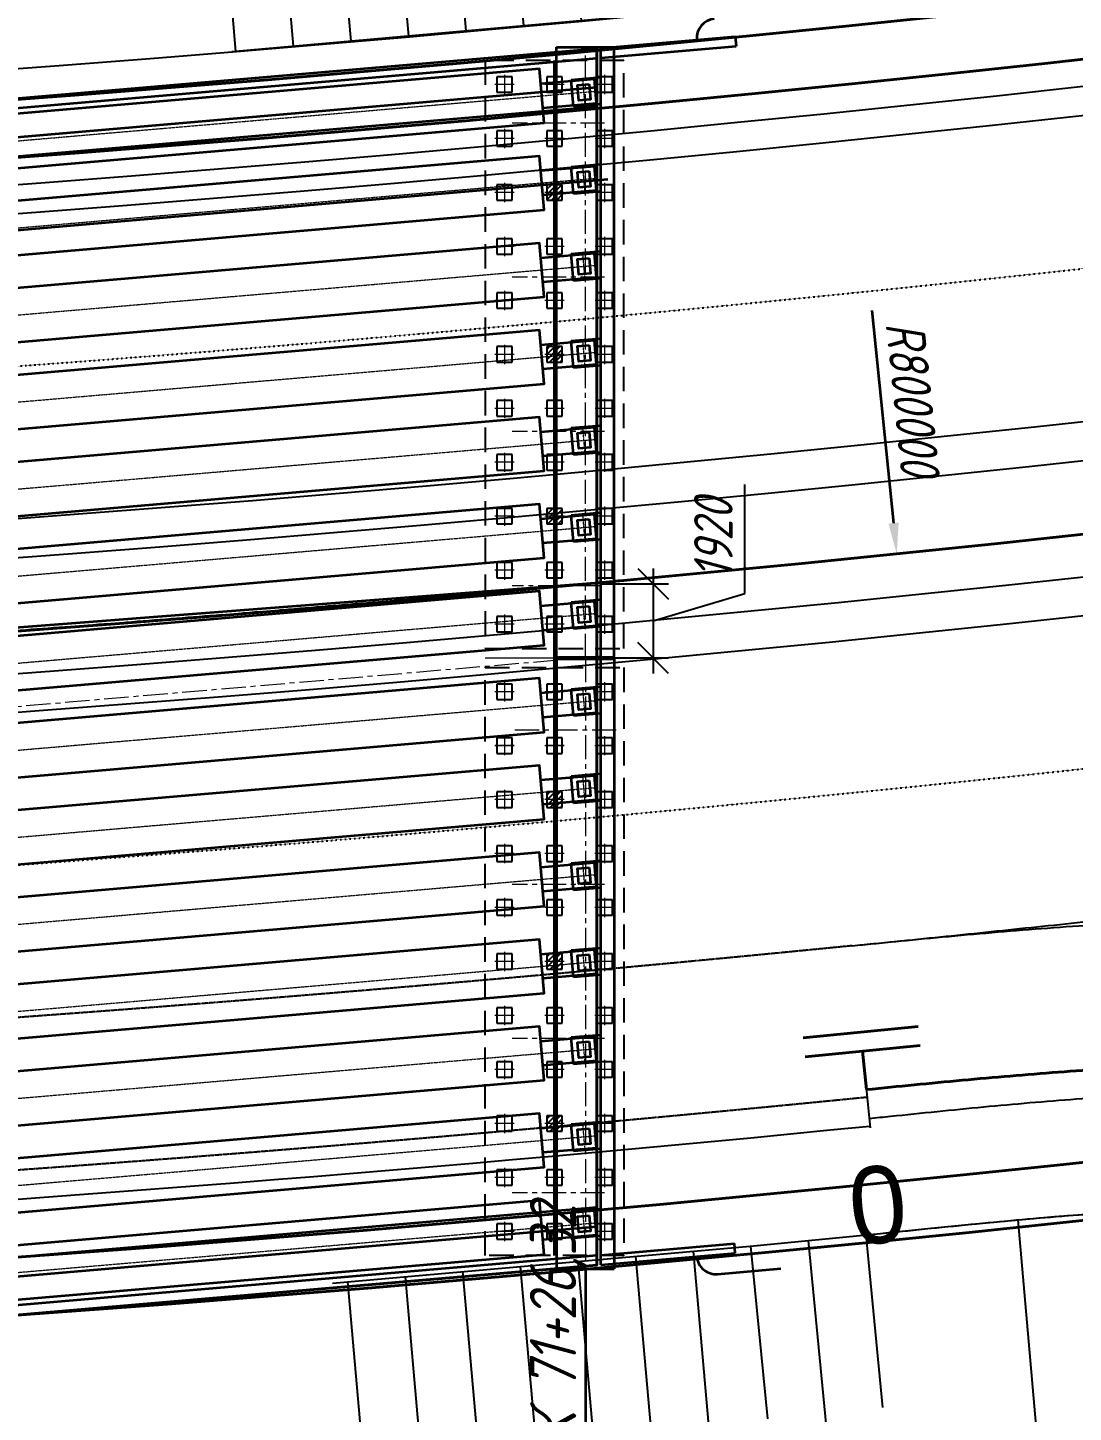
# Model space of a CAD drawing. Header units: millimetres. Extents: x 265754 to 14267433, y -6145605 to 2433772.
# Drawn here: x 6911852 to 6938977, y -687073 to -651156 of the extents above; entities that cross this region are included whole.
import ezdxf
from ezdxf import colors
from ezdxf.entities.mleader import LeaderData, LeaderLine
from ezdxf.enums import TextEntityAlignment as Align
from ezdxf.math import Vec2, Vec3

# ---------------------------------------------------------------- set-up
doc = ezdxf.new("R2010")
doc.units = ezdxf.units.MM
for name, pattern in [('15-15', [6, 1.5, -3, 1.5]), ('CENTER', [50.8, 31.75, -6.35, 6.35, -6.35]), ('DASHED', [7, 5, -2, 0]), ('невидимая', [9.525, 6.35, -3.175]), ('осевая', [2, 1.25, -0.25, 0.25, -0.25])]:
    doc.linetypes.add(name, pattern=pattern)
for name, color, linetype, lineweight in [('1-Бетон', 106, 'Continuous', 35), ('1-Оси', 1, 'CENTER', 20), ('До_примыкания.Пикетаж', 7, 'Continuous', 15), ('Железная дорога.0', 7, 'Continuous', 9), ('ИС_Выноски', 3, 'Continuous', 18), ('ИС_Ось', 3, 'осевая', 18)]:
    doc.layers.add(name, color=color, linetype=linetype, lineweight=lineweight)
doc.layers.add('_Defpoints', color=8, linetype='Continuous', plot=False)
for name, color, linetype in [('_Размер', 7, 'Continuous'), ('До_примыкания.Верх покрытия', 7, 'Continuous'), ('До_примыкания.Ось трассы', 7, 'Continuous'), ('До_примыкания.Проектные откосы', 7, 'Continuous'), ('ИС_Невидимая', 4, 'невидимая'), ('Основное направление 30.05.Верх покрытия', 7, 'Continuous'), ('Основное направление 30.05.Ось трассы', 7, 'Continuous'), ('Основное направление 30.05.Проектные откосы', 84, 'Continuous'), ('Ось_петли_новый план.Верх покрытия', 7, 'Continuous'), ('Петля 1 ось справа.Верх покрытия', 7, 'Continuous'), ('Штриховая', 7, 'Continuous')]:
    doc.layers.add(name, color=color, linetype=linetype)
doc.styles.add('0', font='isocpeur.ttf', dxfattribs={"width": 0.8, "oblique": 15})
doc.styles.add('ISOCPEUR', font='isocpeur.ttf', dxfattribs={"width": 0.8, "oblique": 15, "height": 2.5})
doc.styles.add('Пикетаж_1', font='pragmai.shx', dxfattribs={"height": 2})
doc.dimstyles.new('М400нов', dxfattribs={"dimscale": 400, "dimtxt": 2.5, "dimasz": 2, "dimexe": 1, "dimexo": 1, "dimgap": 0.8, "dimtad": 1, "dimdec": 0, "dimzin": 0, "dimdsep": 46, "dimtxsty": '0', "dimblk": 'OBLIQUE', "dimcen": 0.09, "dimdle": 1, "dimclrd": 256, "dimclre": 256, "dimclrt": 256, "dimadec": 4, "dimazin": 0, "dimtfac": 1, "dimtdec": 0, "dimtmove": 1, "dimatfit": 2, "dimfxl": 1, "dimtolj": 1, "dimtzin": 0, "dimlwd": -1, "dimarcsym": 0})
pattern_1 = [(176.87772, (18.57729, 44.08204), (-0.00518798, -0.09510861), [])]
pattern_2 = [(176.87772, (15.45008, 41.27837), (-0.00518798, -0.09510861), [])]
pattern_3 = [(176.87772, (12.32287, 38.47471), (-0.00518798, -0.09510861), [])]

# ---------------------------------------------------------------- blocks, each defined once
blk = doc.blocks.new('alignment_tc_sign')
at = {"layer": 'Железная дорога.0', "color": 0, "linetype": 'ByBlock', "lineweight": -2}
for p, q in [((-1.5, 1.5), (1.5, 1.5)), ((-1.5, 1), (1.5, 1)), ((0, 0), (0, 1))]:
    blk.add_line(p, q, dxfattribs=at)
blk = doc.blocks.new('stationing')
at = {"layer": 'Железная дорога.0', "color": 1}
blk.add_line((0, 1), (0, -1), dxfattribs=at)
blk = doc.blocks.new('A$C9D956975')
at = {"layer": 'Основное направление 30.05.Проектные откосы'}
for p, q in [((6236234.36, 5216966.826, 22.73), (6236240.448, 5216973.455, 22.73)), ((6236236.561, 5216964.787, 22.73), (6236242.706, 5216971.362, 22.73)), ((6236233.255, 5216967.841, 22.73), (6236236.299, 5216971.155, 22.73)), ((6236235.465, 5216965.811, 22.73), (6236238.509, 5216969.126, 22.73)), ((6236238.753, 5216962.739, 22.73), (6236244.898, 5216969.314, 22.73)), ((6236240.944, 5216960.69, 22.73), (6236247.09, 5216967.265, 22.73)), ((6236237.657, 5216963.763, 22.73), (6236240.729, 5216967.051, 22.73)), ((6236243.136, 5216958.642, 22.73), (6236249.281, 5216965.217, 22.73)), ((6236239.848, 5216961.714, 22.73), (6236242.921, 5216965.002, 22.73)), ((6236242.04, 5216959.666, 22.73), (6236245.113, 5216962.954, 22.73))]:
    blk.add_line(p, q, dxfattribs=at)
at = {"layer": 'Основное направление 30.05.Проектные откосы', "linetype": 'Continuous', "flags": 128}
for points in [[(6236249.609, 5216964.911), (6236241.575, 5216972.419), (6236239.043, 5216974.745)], [(6236243.42, 5216958.376), (6236235.474, 5216965.803), (6236232.969, 5216968.104)]]:
    blk.add_lwpolyline(points, dxfattribs=at)
blk = doc.blocks.new('A$CE046341B')
at = {"layer": 'Основное направление 30.05.Проектные откосы'}
for p, q in [((6236211.419, 5216944.379, 16.159), (6236205.332, 5216937.75, 16.159)), ((6236212.524, 5216943.365, 16.159), (6236209.48, 5216940.05, 16.159)), ((6236213.629, 5216942.35, 16.159), (6236207.541, 5216935.721, 16.159)), ((6236214.726, 5216941.327, 16.159), (6236211.653, 5216938.039, 16.159)), ((6236215.822, 5216940.303, 16.159), (6236209.676, 5216933.727, 16.159)), ((6236216.917, 5216939.278, 16.159), (6236213.845, 5216935.991, 16.159)), ((6236218.013, 5216938.254, 16.159), (6236211.868, 5216931.679, 16.159)), ((6236219.109, 5216937.23, 16.159), (6236216.037, 5216933.942, 16.159)), ((6236220.205, 5216936.206, 16.159), (6236214.06, 5216929.63, 16.159)), ((6236221.301, 5216935.181, 16.159), (6236218.228, 5216931.894, 16.159))]:
    blk.add_line(p, q, dxfattribs=at)
at = {"layer": 'Основное направление 30.05.Проектные откосы', "linetype": 'Continuous', "flags": 128}
for points in [[(6236205.264, 5216937.813), (6236211.339, 5216944.453), (6236213.746, 5216942.243), (6236221.381, 5216935.107)], [(6236205.264, 5216937.813), (6236205.265, 5216937.811), (6236207.644, 5216935.627), (6236215.192, 5216928.573)]]:
    blk.add_lwpolyline(points, dxfattribs=at)
blk = doc.blocks.new('A$CA1BC0C9D')
at = {"layer": 'Основное направление 30.05.Проектные откосы'}
for p, q in [((6236240.492, 5216973.414, 16.73), (6236244.575, 5216977.86, 16.73)), ((6236239.387, 5216974.429, 16.73), (6236241.358, 5216976.575, 16.73)), ((6236242.692, 5216971.375, 16.73), (6236247.104, 5216976.095, 16.73)), ((6236241.596, 5216972.399, 16.73), (6236243.731, 5216974.683, 16.73)), ((6236244.884, 5216969.327, 16.73), (6236249.58, 5216974.352, 16.73)), ((6236243.788, 5216970.351, 16.73), (6236246.065, 5216972.787, 16.73)), ((6236247.076, 5216967.278, 16.73), (6236252.057, 5216972.608, 16.73)), ((6236245.98, 5216968.302, 16.73), (6236248.399, 5216970.891, 16.73)), ((6236249.268, 5216965.23, 16.73), (6236254.533, 5216970.864, 16.73)), ((6236248.172, 5216966.254, 16.73), (6236250.733, 5216968.995, 16.73))]:
    blk.add_line(p, q, dxfattribs=at)
at = {"layer": 'Основное направление 30.05.Проектные откосы', "linetype": 'Continuous', "flags": 128}
for points in [[(6236254.962, 5216970.562), (6236245.807, 5216977.008), (6236242.931, 5216978.996)], [(6236249.609, 5216964.911), (6236241.575, 5216972.419), (6236239.043, 5216974.745)]]:
    blk.add_lwpolyline(points, dxfattribs=at)
blk = doc.blocks.new('дорога план')
at = {"layer": 'До_примыкания.Верх покрытия', "color": 5, "flags": 128}
for points in [[(134781, -8031, -0.000078), (135336, -7976, -0.000658), (136492, -7861, -0.001333), (137657, -7743, -0.002014), (138833, -7622, -0.002701), (140019, -7498, -0.003397), (141217, -7372, -0.004102)], [(134778, -8031, -0.001563), (137289, -7789, -0.004688), (139851, -7575, -0.007813), (142463, -7422, -0.010938), (145127, -7366, -0.014063), (147836, -7445, -0.017189), (150582, -7697, -0.020315), (153347, -8161, -0.023458), (156108, -8878, -0.177871), (171845, -20939, -0.023458), (173255, -23419, -0.020315), (174423, -25968, -0.017189), (175380, -28554, -0.014063), (176160, -31150, -0.010938), (176799, -33736, -0.007813), (177330, -36299, -0.004688), (177789, -38828, -0.001563), (178208, -41316, -0.001563)]]:
    blk.add_lwpolyline(points, format="xyb", dxfattribs=at)
at = {"layer": 'До_примыкания.Верх покрытия', "color": 6, "flags": 128}
blk.add_lwpolyline([(135222, -12509, -0.000076), (135775, -12453, -0.002148), (138187, -12213, -0.005102), (140594, -12010, -0.008056), (142997, -11870, -0.01101), (145396, -11823, -0.013964), (147786, -11895, -0.016919), (150159, -12113, -0.019874), (152503, -12504, -0.022829), (154797, -13092, -0.17784), (168181, -23259, -0.023445), (169399, -25379, -0.020319), (170430, -27605, -0.017192), (171295, -29909, -0.014067), (172016, -32270, -0.010941), (172620, -34672, -0.007816), (173134, -37101, -0.00469), (173590, -39549, -0.001565), (174015, -42010)], format="xyb", dxfattribs=at)
at = {"layer": 'До_примыкания.Верх покрытия', "color": 84, "flags": 128}
blk.add_lwpolyline([(135516, -15495, -0.000073), (136068, -15438, -0.002131), (138454, -15202, -0.005084), (140800, -15003, -0.008037), (143107, -14868, -0.01099), (145373, -14823, -0.013944), (147596, -14889, -0.016897), (149767, -15088, -0.019851), (151876, -15438, -0.022806), (153905, -15957, -0.177841), (165647, -24865, -0.023467), (166726, -26741, -0.020339), (167655, -28745, -0.017212), (168448, -30856, -0.014085), (169120, -33056, -0.010959), (169693, -35330, -0.007832), (170188, -37667, -0.004707), (170634, -40060, -0.001581), (171056, -42502)], format="xyb", dxfattribs=at)
at = {"layer": 'До_примыкания.Ось трассы', "color": 1, "lineweight": 40, "flags": 128}
blk.add_lwpolyline([(135149, -11763, -0.001563), (137637, -11523, -0.004688), (140128, -11315, -0.007813), (142624, -11169, -0.010938), (145123, -11116, -0.014063), (147622, -11189, -0.017189), (150111, -11417, -0.020315), (152576, -11831, -0.023442), (154995, -12459, -0.177836), (168677, -22945, -0.023442), (169912, -25118, -0.020315), (170953, -27390, -0.017189), (171821, -29734, -0.014063), (172540, -32128, -0.010938), (173139, -34555, -0.007813), (173647, -37003, -0.004688), (174093, -39462, -0.001563), (174509, -41928)], format="xyb", dxfattribs=at)
at = {"layer": 'До_примыкания.Проектные откосы', "color": 84}
blk.add_line((139072, -15145, 22941), (139847, -24112, 22941), dxfattribs=at)
at = {"layer": 'До_примыкания.Проектные откосы', "color": 84, "linetype": 'Continuous', "flags": 128}
blk.add_lwpolyline([(135516, -15495), (136657, -15378), (137788, -15265), (138911, -15159), (140024, -15063), (141128, -14979)], dxfattribs=at)
at = {"layer": 'Основное направление 30.05.Верх покрытия', "color": 84, "flags": 128}
for points in [[(-265125, 81028, 0.025264), (-191155, 52344, 0.186442), (374243, 80227)], [(-265125, 49916, 0.021366), (-200103, 25285, 0.038759), (-77769, -4898, 0.025058), (2819, -17929, 0.040644), (135520, -15696)]]:
    blk.add_lwpolyline(points, format="xyb", dxfattribs=at)
at = {"layer": 'Основное направление 30.05.Верх покрытия', "color": 6, "flags": 128}
for points in [[(-265125, 77743, 0.024838), (-192097, 49496, 0.186005), (374243, 76946)], [(-265125, 67192, 0.023497), (-195127, 40334, 0.184624), (374243, 66407)], [(-265125, 63916, 0.023087), (-196068, 37485, 0.184202), (374243, 63136)], [(-265125, 53180, 0.021762), (-199161, 28134, 0.038759), (-77278, -1938, 0.025058), (3012, -14935, 0.040649), (135241, -12708)]]:
    blk.add_lwpolyline(points, format="xyb", dxfattribs=at)
at = {"layer": 'Основное направление 30.05.Верх покрытия', "color": 5, "flags": 128}
for points in [[(-265125, 76921, 0.024735), (-192332, 48784, 0.185896), (374243, 76126)], [(374243, 67498, -0.184765), (-194813, 41283, -0.023634), (-265125, 68284, -0.023634)], [(-265125, 62822, 0.022954), (-196382, 36536, 0.184063), (374243, 62046)]]:
    blk.add_lwpolyline(points, format="xyb", dxfattribs=at)
at = {"layer": 'Основное направление 30.05.Ось трассы', "color": 1, "lineweight": 40, "flags": 128}
blk.add_lwpolyline([(-265125, 65117, 0.208487), (374243, 64335)], format="xyb", dxfattribs=at)
at = {"layer": 'Ось_петли_новый план.Верх покрытия', "color": 5, "linetype": 'DASHED', "flags": 128}
for points in [[(134781, -8031, -0.065719), (-77117, -1002)], [(135168, -11962, -0.065719), (-77764, -4899, -0.065719)]]:
    blk.add_lwpolyline(points, format="xyb", dxfattribs=at)
at = {"layer": 'Петля 1 ось справа.Верх покрытия', "color": 5, "linetype": '15-15', "flags": 128}
for points in [[(-265125, 72600, 0.024182), (-193572, 45033, 0.185328), (374243, 71810)], [(-265125, 58518, 0.022417), (-197623, 32786, 0.183514), (374243, 57743)]]:
    blk.add_lwpolyline(points, format="xyb", dxfattribs=at)
at = {"color": 7, "linetype": 'Continuous', "lineweight": -3, "xscale": 1000.000000000001, "yscale": 1000.000000000001, "zscale": 1000.000000000001, "rotation": 228.0647678918259}
for name in ['A$CE046341B', 'A$C9D956975', 'A$CA1BC0C9D']:
    blk.add_blockref(name, (286841929, 8125571085), dxfattribs=at)
at = {"layer": 'До_примыкания.Ось трассы', "color": 2, "lineweight": 40, "xscale": 1000.000000000001, "yscale": 1000.000000000001, "zscale": 1000.000000000001, "rotation": 5.620174228381985}
blk.add_blockref('alignment_tc_sign', (135149, -11763), dxfattribs=at)
at = {"layer": 'До_примыкания.Пикетаж', "xscale": 1000.000000000001, "yscale": 1000.000000000001, "zscale": 1000.000000000001, "rotation": 5.620174228381985}
blk.add_blockref('stationing', (135149, -11763), dxfattribs=at)
at = {"layer": 'До_примыкания.Пикетаж', "color": 1, "style": 'Пикетаж_1'}
blk.add_text('0', height=2000, rotation=5.6202, dxfattribs=at).set_placement((135540, -15744), align=Align.CENTER)
blk = doc.blocks.new('Б24 план')
at = {"layer": '1-Бетон'}
blk.add_lwpolyline([(1400, -700), (22600, -700), (22600, 700), (1400, 700)], close=True, dxfattribs=at)
for points in [[(1400, -310), (0, -310), (0, 310), (1400, 310)], [(22600, -310), (24000, -310), (24000, 310), (22600, 310)]]:
    blk.add_lwpolyline(points, dxfattribs=at)
at = {"layer": 'ИС_Ось', "color": 3, "ltscale": 20}
for points in [[(300, -310), (300, 310)], [(23700, -310), (23700, 310)], [(0, 0), (24000, 0)]]:
    blk.add_lwpolyline(points, dxfattribs=at)
blk = doc.blocks.new('*U1464')
at = {"rotation": 4.910079921255813}
blk.add_blockref('Б24 план', (-11956, -1027), dxfattribs=at)
blk = doc.blocks.new('*U1465')
at = {"layer": '_Defpoints', "color": 0, "linetype": 'ByBlock', "lineweight": -2, "transparency": 16777216}
for p in [(0, 0), (0, -2258), (0, -4516), (0, -6774), (0, -9032), (0, -11290), (0, -13548), (0, -15806), (0, -18064), (0, -20322), (0, -22580), (0, -24838), (0, -27096), (0, -29354)]:
    blk.add_blockref('*U1464', p, dxfattribs=at)
blk = doc.blocks.new('_None')
blk = doc.blocks.new('*U1420')
at = {"layer": 'ИС_Невидимая', "ltscale": 20}
blk.add_lwpolyline([(0.2, 0.2), (-0.2, 0.2), (-0.2, -0.2), (0.2, -0.2), (0.2, 0.2)], dxfattribs=at)
at = {"layer": 'ИС_Ось', "ltscale": 50}
for points in [[(0.25, 0), (-0.25, 0)], [(0, 0.25), (0, -0.25)]]:
    blk.add_lwpolyline(points, dxfattribs=at)
blk = doc.blocks.new('*U1421')
at = {"color": 0, "linetype": 'ByBlock', "lineweight": -2, "transparency": 16777216}
for p in [(0, 0), (1.3, 0), (2.6, 0), (0, -1.4), (1.3, -1.4), (2.6, -1.4), (0, -2.8), (1.3, -2.8), (2.6, -2.8), (0, -4.2), (1.3, -4.2), (2.6, -4.2), (0, -5.6), (1.3, -5.6), (2.6, -5.6), (0, -7), (1.3, -7), (2.6, -7), (0, -8.4), (1.3, -8.4), (2.6, -8.4), (0, -9.8), (1.3, -9.8), (2.6, -9.8), (0, -11.2), (1.3, -11.2), (2.6, -11.2), (0, -12.6), (1.3, -12.6), (2.6, -12.6), (0, -14), (1.3, -14), (2.6, -14)]:
    blk.add_blockref('*U1420', p, dxfattribs=at)
blk = doc.blocks.new('*U1422')
at = {"layer": 'ИС_Невидимая', "ltscale": 20}
blk.add_lwpolyline([(0.2, 0.2), (-0.2, 0.2), (-0.2, -0.2), (0.2, -0.2), (0.2, 0.2)], dxfattribs=at)
at = {"layer": 'ИС_Ось', "ltscale": 50}
for points in [[(0.25, 0), (-0.25, 0)], [(0, 0.25), (0, -0.25)]]:
    blk.add_lwpolyline(points, dxfattribs=at)
blk = doc.blocks.new('*U1423')
at = {"color": 0, "linetype": 'ByBlock', "lineweight": -2, "transparency": 16777216}
for p in [(0, 0), (1.3, 0), (2.6, 0), (0, -1.4), (1.3, -1.4), (2.6, -1.4), (0, -2.8), (1.3, -2.8), (2.6, -2.8), (0, -4.2), (1.3, -4.2), (2.6, -4.2), (0, -5.6), (1.3, -5.6), (2.6, -5.6), (0, -7), (1.3, -7), (2.6, -7), (0, -8.4), (1.3, -8.4), (2.6, -8.4), (0, -9.8), (1.3, -9.8), (2.6, -9.8), (0, -11.2), (1.3, -11.2), (2.6, -11.2), (0, -12.6), (1.3, -12.6), (2.6, -12.6), (0, -14), (1.3, -14), (2.6, -14)]:
    blk.add_blockref('*U1422', p, dxfattribs=at)
blk = doc.blocks.new('св поле кальм пл')
at = {"layer": 'Штриховая'}
h = blk.add_hatch(dxfattribs=at)
h.set_pattern_fill('ANSI31', color=256, scale=0.03)
h.set_pattern_definition(pattern_1)
h.paths.add_polyline_path([(-52.665, 72.01), (-52.932, 72.308), (-53.229, 72.041), (-52.962, 71.743)])
h = blk.add_hatch(dxfattribs=at)
h.set_pattern_fill('ANSI31', color=256, scale=0.03)
h.set_pattern_definition(pattern_2)
h.paths.add_polyline_path([(-55.792, 69.206), (-56.059, 69.504), (-56.357, 69.237), (-56.09, 68.939)])
h = blk.add_hatch(dxfattribs=at)
h.set_pattern_fill('ANSI31', color=256, scale=0.03)
h.set_pattern_definition(pattern_3)
h.paths.add_polyline_path([(-58.919, 66.402), (-59.186, 66.7), (-59.484, 66.433), (-59.217, 66.135)])
h = blk.add_hatch(dxfattribs=at)
h.set_pattern_fill('ANSI31', color=256, scale=0.03)
h.set_pattern_definition(pattern_3)
h.paths.add_polyline_path([(-64.689, 61.229), (-64.956, 61.527), (-64.659, 61.794), (-64.392, 61.496)])
h = blk.add_hatch(dxfattribs=at)
h.set_pattern_fill('ANSI31', color=256, scale=0.03)
h.set_pattern_definition(pattern_2)
h.paths.add_polyline_path([(-67.817, 58.425), (-68.084, 58.723), (-67.786, 58.99), (-67.519, 58.692)])
h = blk.add_hatch(dxfattribs=at)
h.set_pattern_fill('ANSI31', color=256, scale=0.03)
h.set_pattern_definition(pattern_1)
h.paths.add_polyline_path([(-70.944, 55.621), (-71.211, 55.919), (-70.913, 56.186), (-70.646, 55.888)])
at = {"layer": '1-Бетон', "color": 1}
blk.add_line((-50.397, 74.311), (-73.479, 53.618), dxfattribs=at)
at = {"layer": 'ИС_Невидимая', "ltscale": 0.1}
for points in [[(-62.953, 65.472), (-51.598, 75.652), (-49.195, 72.971), (-60.55, 62.791), (-62.953, 65.472)], [(-63.325, 65.138), (-74.68, 54.958), (-72.277, 52.278), (-60.922, 62.458), (-63.325, 65.138)]]:
    blk.add_lwpolyline(points, dxfattribs=at)
at = {"layer": 'ИС_Ось', "color": 3, "ltscale": 500}
blk.add_lwpolyline([(-73.479, 53.618), (-50.397, 74.312)], dxfattribs=at)
at = {"layer": 'ИС_Ось', "color": 1, "ltscale": 500}
blk.add_lwpolyline([(-60.736, 62.624), (-63.139, 65.305)], dxfattribs=at)
at = {"layer": 'ИС_Ось', "color": 1, "lineweight": 40, "ltscale": 2, "true_color": 0xff0000, "flags": 128}
blk.add_lwpolyline([(34.634, -46.806, 0.046583), (-64.636, 63.963, 0.046583)], format="xyb", dxfattribs=at)
at = {"color": 1, "rotation": 131.8774809}
for name, p in [('*U1423', (-60.418, 63.581)), ('*U1421', (-72.146, 53.067))]:
    blk.add_blockref(name, p, dxfattribs=at)
blk = doc.blocks.new('*D292')
at = {"layer": '1-Бетон', "transparency": 16777216}
blk.add_line((6933750, -658489), (6934314, -664008), dxfattribs=at)
blk.add_solid([(6934447, -663994), (6934182, -664022), (6934396, -664804)], dxfattribs=at)
at = {"layer": 'Defpoints', "color": 0, "transparency": 16777216}
for p in [(6853074, 131052), (6934396, -664804)]:
    blk.add_point(p, dxfattribs=at)
at = {"layer": '1-Бетон', "transparency": 16777216, "insert": (6934808, -660767), "char_height": 1000, "attachment_point": 5, "rotation": 275.8344, "style": '0'}
blk.add_mtext('\\A1;R800000', dxfattribs=at)
blk = doc.blocks.new('_OBLIQUE')
at = {"color": 0, "linetype": 'ByBlock', "lineweight": -2}
blk.add_line((0.5, 0.5), (-0.5, -0.5), dxfattribs=at)
blk = doc.blocks.new('*D1446')
at = {"layer": '_Размер', "transparency": 16777216}
for p, q in [((6930459, -665831), (6930459, -663003)), ((6928079, -665184), (6928079, -667905)), ((6928079, -666545), (6930459, -665831))]:
    blk.add_line(p, q, dxfattribs=at)
at = {"layer": '_Размер', "lineweight": -2, "transparency": 16777216}
for p, q in [((6926719, -665584), (6928479, -665584)), ((6925919, -667505), (6928479, -667505))]:
    blk.add_line(p, q, dxfattribs=at)
at = {"layer": 'Defpoints', "color": 0, "transparency": 16777216}
for p in [(6926319, -665584), (6925519, -667505), (6928079, -667505)]:
    blk.add_point(p, dxfattribs=at)
at = {"layer": '_Размер', "transparency": 16777216, "xscale": 800, "yscale": 800, "zscale": 800}
for p, rotation in [((6928079, -665584), 90), ((6928079, -667505), 270)]:
    blk.add_blockref('_OBLIQUE', p, dxfattribs=dict(at, rotation=rotation))
at = {"layer": '_Размер', "transparency": 16777216, "insert": (6929639, -664417), "char_height": 1000, "attachment_point": 5, "rotation": 90, "style": '0'}
blk.add_mtext('\\A1;1920', dxfattribs=at)
blk = doc.blocks.new('мост план кальмиус')
at = {"layer": '1-Бетон', "color": 5}
for p, q in [((72880.2, 16441.1), (73645.4, 16506.9)), ((72940.2, 15743.7), (72880.2, 16441.1)), ((73645.4, 15804.3), (72940.2, 15743.7)), ((72880.2, 14183.1), (73645.4, 14248.9)), ((72940.2, 13485.7), (72880.2, 14183.1)), ((73645.4, 13546.3), (72940.2, 13485.7)), ((72880.2, 11925.1), (73645.4, 11990.9)), ((72940.2, 11227.7), (72880.2, 11925.1)), ((73645.4, 11288.3), (72940.2, 11227.7)), ((72880.2, 9667.1), (73645.4, 9732.9)), ((72940.2, 8969.7), (72880.2, 9667.1)), ((73645.4, 9030.3), (72940.2, 8969.7)), ((72880.2, 7409.1), (73645.4, 7474.9)), ((72940.2, 6711.7), (72880.2, 7409.1)), ((73645.4, 6772.3), (72940.2, 6711.7)), ((72880.2, 5151.1), (73645.4, 5216.9)), ((72940.2, 4453.7), (72880.2, 5151.1)), ((73645.4, 4514.3), (72940.2, 4453.7)), ((72880.2, 2893.1), (73645.4, 2958.9)), ((72940.2, 2195.7), (72880.2, 2893.1)), ((73645.4, 2256.3), (72940.2, 2195.7)), ((72880.2, 635.1), (73645.4, 700.9)), ((72940.2, -62.3), (72880.2, 635.1)), ((73645.4, -1.7), (72940.2, -62.3)), ((72880.2, -1622.9), (73645.4, -1557.1)), ((72940.2, -2320.3), (72880.2, -1622.9)), ((73645.4, -2259.7), (72940.2, -2320.3)), ((72880.2, -3880.9), (73645.4, -3815.1)), ((72940.2, -4578.3), (72880.2, -3880.9)), ((73645.4, -4517.7), (72940.2, -4578.3)), ((72880.2, -6138.9), (73645.4, -6073.1)), ((72940.2, -6836.3), (72880.2, -6138.9)), ((73645.4, -6775.7), (72940.2, -6836.3)), ((72880.2, -8396.9), (73645.4, -8331.1)), ((72940.2, -9094.3), (72880.2, -8396.9)), ((73645.4, -9033.7), (72940.2, -9094.3)), ((72880.2, -10654.9), (73645.4, -10589.1)), ((72940.2, -11352.3), (72880.2, -10654.9)), ((73645.4, -11291.7), (72940.2, -11352.3)), ((72880.2, -12912.9), (73645.4, -12847.1)), ((72940.2, -13610.3), (72880.2, -12912.9)), ((73645.4, -13549.7), (72940.2, -13610.3))]:
    blk.add_line(p, q, dxfattribs=at)
at = {"layer": '1-Бетон', "color": 3}
for p, q in [((72495.4, 1417.6), (73995.4, 1417.6)), ((72495.6, -14402.4), (73995.6, -14402.4))]:
    blk.add_line(p, q, dxfattribs=at)
at = {"layer": '1-Бетон'}
for points in [[(-73548, 17251), (-48683.5, 15114.9), (-16232.3, 13749.2), (16229.7, 13749.2), (48680.9, 15114.9), (73545.4, 17251)], [(73545.4, -14311.1), (73545.4, 17251)], [(73645.4, -14302.5), (73645.4, 17259.6)], [(73645.5, 17259.6), (77132.2, 17564.6)], [(73645.5, 17008.6), (77153.9, 17315.6)], [(77132.2, 17564.6), (77153.9, 17315.6)], [(-15101.7, 13499.2), (16235, 13499.2), (48696.9, 14865.4), (73545.4, 17000.1)], [(73544.5, 1469.8), (73644.5, 1469.8)], [(73645.4, -14051.6), (77110.3, -13748.4)], [(73645.4, -14302.5), (77132.1, -13997.5)], [(77132.1, -13997.5), (77110.3, -13748.4)], [(73545.4, -14060.2), (50585.4, -16032.6), (16888.5, -17450.8), (-16891.1, -17450.8), (-50587.9, -16032.6), (-73548, -14060.2)], [(-73548, -14311.1), (-50603.9, -16282.2), (-16896.3, -17700.8), (16893.8, -17700.8), (50601.3, -16282.2), (73545.4, -14311.1)], [(51050.9, -15842.1), (72173.1, -14027.5)], [(76677.6, -14539.2), (78317.3, -14395.7)]]:
    blk.add_lwpolyline(points, dxfattribs=at)
at = {"layer": '1-Бетон', "color": 4}
for points in [[(49569.5, 15191.3), (73545.4, 17251), (73545.4, -14311.1), (50601.3, -16282.2), (49569.5, -16325.6), (49569.5, 15191.3)], [(-15101.7, 12749.2), (16250.7, 12749.2), (48744.8, 14116.7), (73545.4, 16247.3)], [(-15101.7, 12249.2), (16261.3, 12249.2), (48776.7, 13617.6), (73545.4, 15745.5)], [(49856.3, 11799.8), (73832.1, 13859.6)], [(73499.4, 3383.5), (49570.5, 1537.2)], [(-15101.7, -16200.8), (16862.2, -16200.8), (50505.5, -14784.9), (73545.4, -12805.6)], [(-15101.7, -16700.8), (16872.7, -16700.8), (50537.5, -15284), (73545.4, -13307.4)]]:
    blk.add_lwpolyline(points, dxfattribs=at)
at = {"layer": '1-Бетон', "color": 3}
for points in [[(72495.4, 1467.6), (72495.6, 17287.6)], [(72495.6, 17287.6), (73995.6, 17287.8)], [(73995.4, 1467.6), (73995.6, 17287.8)], [(72495.4, 1467.6), (73995.4, 1467.6)], [(72495.4, 1417.6), (72495.6, -14402.4)], [(73995.4, 1417.6), (73995.6, -14402.4)]]:
    blk.add_lwpolyline(points, dxfattribs=at)
at = {"layer": '1-Бетон', "color": 5}
for points in [[(73341.4, 16330.2), (73375.7, 15931.7), (73076.8, 15906), (73042.5, 16304.5), (73341.4, 16330.2)], [(73341.4, 14072.2), (73375.7, 13673.7), (73076.8, 13648), (73042.5, 14046.5), (73341.4, 14072.2)], [(73341.4, 11814.2), (73375.7, 11415.7), (73076.8, 11390), (73042.5, 11788.5), (73341.4, 11814.2)], [(73341.4, 9556.2), (73375.7, 9157.7), (73076.8, 9132), (73042.5, 9530.5), (73341.4, 9556.2)], [(73341.4, 7298.2), (73375.7, 6899.7), (73076.8, 6874), (73042.5, 7272.5), (73341.4, 7298.2)], [(73341.4, 5040.2), (73375.7, 4641.7), (73076.8, 4616), (73042.5, 5014.5), (73341.4, 5040.2)], [(73341.4, 2782.2), (73375.7, 2383.7), (73076.8, 2358), (73042.5, 2756.5), (73341.4, 2782.2)], [(73341.4, 524.2), (73375.7, 125.7), (73076.8, 100), (73042.5, 498.5), (73341.4, 524.2)], [(73341.4, -1733.8), (73375.7, -2132.3), (73076.8, -2158), (73042.5, -1759.5), (73341.4, -1733.8)], [(73341.4, -3991.8), (73375.7, -4390.3), (73076.8, -4416), (73042.5, -4017.5), (73341.4, -3991.8)], [(73341.4, -6249.8), (73375.7, -6648.3), (73076.8, -6674), (73042.5, -6275.5), (73341.4, -6249.8)], [(73341.4, -8507.8), (73375.7, -8906.3), (73076.8, -8932), (73042.5, -8533.5), (73341.4, -8507.8)], [(73341.4, -10765.8), (73375.7, -11164.3), (73076.8, -11190), (73042.5, -10791.5), (73341.4, -10765.8)], [(73341.4, -13023.8), (73375.7, -13422.3), (73076.8, -13448), (73042.5, -13049.5), (73341.4, -13023.8)]]:
    blk.add_lwpolyline(points, dxfattribs=at)
at = {"layer": '1-Бетон'}
for centre, radius, start, end in [((72209.7, 15293.8), 19159.5, 91.4807, 179.41206), ((76634.1, 17521.1), 500, 95, 185), ((76634, -14041.1), 500, 185, 275), ((68694.5, -15300.9, 33460.8), 15662.3, 182.82089, 280.3514)]:
    blk.add_arc(centre, radius, start, end, dxfattribs=at)
at = {"layer": '1-Оси', "color": 1, "ltscale": 20}
blk.add_lwpolyline([(73545.4, 1469.8), (49672.9, -581), (16548.7, -1975.8), (-16570.8, -1975), (-49675.5, -581), (-73548, 1469.8)], dxfattribs=at)
at = {"layer": '_Defpoints', "color": 4}
blk.add_lwpolyline([(50931, 14906.8), (72053.2, 16721.3)], dxfattribs=at)
at = {"layer": 'Defpoints'}
for points in [[(78894, -8410.8), (81879.2, -8113.9)], [(78943.5, -8908.4), (81928.7, -8611.5)], [(80436.1, -8759.9), (80634, -10750.1)]]:
    blk.add_lwpolyline(points, dxfattribs=at)
at = {"layer": 'ИС_Ось', "color": 1, "ltscale": 500}
for points in [[(73245.4, 1441.9), (73245.6, 17287.7)], [(72445.5, 16942.4), (72445.6, -14057.7)], [(70645.6, 1442.5), (74245.6, 1442.6)], [(73245.4, 1441.9), (73245.4, -14402.4)]]:
    blk.add_lwpolyline(points, dxfattribs=at)
at = {"layer": 'ИС_Ось', "ltscale": 50}
for points in [[(71145.5, 16567.3), (71145.5, 16067.3)], [(72445.5, 16567.3), (72445.5, 16067.3)], [(73744.7, 16567.3), (73744.7, 16067.3)], [(71395.5, 16317.3), (70895.5, 16317.3)], [(72695.5, 16317.3), (72195.5, 16317.3)], [(73994.7, 16317.3), (73494.7, 16317.3)], [(71145.5, 15167.3), (71145.5, 14667.3)], [(72445.5, 15167.3), (72445.5, 14667.3)], [(73744.7, 15167.3), (73744.7, 14667.3)], [(71395.5, 14917.3), (70895.5, 14917.3)], [(72695.5, 14917.3), (72195.5, 14917.3)], [(73994.7, 14917.3), (73494.7, 14917.3)], [(71145.5, 13767.3), (71145.5, 13267.3)], [(72445.5, 13767.3), (72445.5, 13267.3)], [(73744.7, 13767.3), (73744.7, 13267.3)], [(71395.5, 13517.3), (70895.5, 13517.3)], [(72695.5, 13517.3), (72195.5, 13517.3)], [(73994.7, 13517.3), (73494.7, 13517.3)], [(71145.5, 12367.3), (71145.5, 11867.3)], [(72445.5, 12367.3), (72445.5, 11867.3)], [(73744.7, 12367.3), (73744.7, 11867.3)], [(71395.5, 12117.3), (70895.5, 12117.3)], [(72695.5, 12117.3), (72195.5, 12117.3)], [(73994.7, 12117.3), (73494.7, 12117.3)], [(71145.5, 10967.3), (71145.5, 10467.3)], [(72445.5, 10967.3), (72445.5, 10467.3)], [(73744.7, 10967.3), (73744.7, 10467.3)], [(71395.5, 10717.3), (70895.5, 10717.3)], [(72695.5, 10717.3), (72195.5, 10717.3)], [(73994.7, 10717.3), (73494.7, 10717.3)], [(71145.5, 9567.3), (71145.5, 9067.3)], [(72445.5, 9567.3), (72445.5, 9067.3)], [(73744.7, 9567.3), (73744.7, 9067.3)], [(71395.5, 9317.3), (70895.5, 9317.3)], [(72695.5, 9317.3), (72195.5, 9317.3)], [(73994.7, 9317.3), (73494.7, 9317.3)], [(71395.5, 7917.3), (70895.5, 7917.3)], [(71145.5, 8167.3), (71145.5, 7667.3)], [(72695.5, 7917.3), (72195.5, 7917.3)], [(72445.5, 8167.3), (72445.5, 7667.3)], [(73994.7, 7917.3), (73494.7, 7917.3)], [(73744.7, 8167.3), (73744.7, 7667.3)], [(71395.5, 6517.3), (70895.5, 6517.3)], [(71145.5, 6767.3), (71145.5, 6267.3)], [(72695.5, 6517.3), (72195.5, 6517.3)], [(72445.5, 6767.3), (72445.5, 6267.3)], [(73994.7, 6517.3), (73494.7, 6517.3)], [(73744.7, 6767.3), (73744.7, 6267.3)], [(71395.5, 5117.3), (70895.5, 5117.3)], [(71145.5, 5367.3), (71145.5, 4867.3)], [(72695.5, 5117.3), (72195.5, 5117.3)], [(72445.5, 5367.3), (72445.5, 4867.3)], [(73994.7, 5117.3), (73494.7, 5117.3)], [(73744.7, 5367.3), (73744.7, 4867.3)], [(71145.5, 3967.3), (71145.5, 3467.3)], [(72445.5, 3967.3), (72445.5, 3467.3)], [(73744.7, 3967.3), (73744.7, 3467.3)], [(71395.5, 3717.3), (70895.5, 3717.3)], [(72695.5, 3717.3), (72195.5, 3717.3)], [(73994.7, 3717.3), (73494.7, 3717.3)], [(71145.5, 2567.3), (71145.5, 2067.3)], [(72445.5, 2567.3), (72445.5, 2067.3)], [(73744.7, 2567.3), (73744.7, 2067.3)], [(71395.5, 2317.3), (70895.5, 2317.3)], [(72695.5, 2317.3), (72195.5, 2317.3)], [(73994.7, 2317.3), (73494.7, 2317.3)], [(71144.7, 817.8), (71144.7, 317.8)], [(72445.6, 817.8), (72445.6, 317.8)], [(73744.7, 817.8), (73744.7, 317.8)], [(71394.7, 567.8), (70894.7, 567.8)], [(72695.6, 567.8), (72195.6, 567.8)], [(73994.7, 567.8), (73494.7, 567.8)], [(71144.7, -582.2), (71144.7, -1082.2)], [(72445.6, -582.2), (72445.6, -1082.2)], [(73744.7, -582.2), (73744.7, -1082.2)], [(71394.7, -832.2), (70894.7, -832.2)], [(72695.6, -832.2), (72195.6, -832.2)], [(73994.7, -832.2), (73494.7, -832.2)], [(71144.7, -1982.2), (71144.7, -2482.2)], [(72445.6, -1982.2), (72445.6, -2482.2)], [(73744.7, -1982.2), (73744.7, -2482.2)], [(71394.7, -2232.2), (70894.7, -2232.2)], [(72695.6, -2232.2), (72195.6, -2232.2)], [(73994.7, -2232.2), (73494.7, -2232.2)], [(71144.7, -3382.2), (71144.7, -3882.2)], [(72445.6, -3382.2), (72445.6, -3882.2)], [(73744.7, -3382.2), (73744.7, -3882.2)], [(71394.7, -3632.2), (70894.7, -3632.2)], [(72695.6, -3632.2), (72195.6, -3632.2)], [(73994.7, -3632.2), (73494.7, -3632.2)], [(71144.7, -4782.2), (71144.7, -5282.2)], [(72445.6, -4782.2), (72445.6, -5282.2)], [(73744.7, -4782.2), (73744.7, -5282.2)], [(71394.7, -5032.2), (70894.7, -5032.2)], [(72695.6, -5032.2), (72195.6, -5032.2)], [(73994.7, -5032.2), (73494.7, -5032.2)], [(71394.7, -6432.2), (70894.7, -6432.2)], [(71144.7, -6182.2), (71144.7, -6682.2)], [(72695.6, -6432.2), (72195.6, -6432.2)], [(72445.6, -6182.2), (72445.6, -6682.2)], [(73994.7, -6432.2), (73494.7, -6432.2)], [(73744.7, -6182.2), (73744.7, -6682.2)], [(71394.7, -7832.2), (70894.7, -7832.2)], [(71144.7, -7582.2), (71144.7, -8082.2)], [(72695.6, -7832.2), (72195.6, -7832.2)], [(72445.6, -7582.2), (72445.6, -8082.2)], [(73994.7, -7832.2), (73494.7, -7832.2)], [(73744.7, -7582.2), (73744.7, -8082.2)], [(71394.7, -9232.2), (70894.7, -9232.2)], [(71144.7, -8982.2), (71144.7, -9482.2)], [(72695.6, -9232.2), (72195.6, -9232.2)], [(72445.6, -8982.2), (72445.6, -9482.2)], [(73994.7, -9232.2), (73494.7, -9232.2)], [(73744.7, -8982.2), (73744.7, -9482.2)], [(71144.7, -10382.2), (71144.7, -10882.2)], [(72445.6, -10382.2), (72445.6, -10882.2)], [(73744.7, -10382.2), (73744.7, -10882.2)], [(71394.7, -10632.2), (70894.7, -10632.2)], [(72695.6, -10632.2), (72195.6, -10632.2)], [(73994.7, -10632.2), (73494.7, -10632.2)], [(71144.7, -11782.2), (71144.7, -12282.2)], [(72445.6, -11782.2), (72445.6, -12282.2)], [(73744.7, -11782.2), (73744.7, -12282.2)], [(71394.7, -12032.2), (70894.7, -12032.2)], [(72695.6, -12032.2), (72195.6, -12032.2)], [(73994.7, -12032.2), (73494.7, -12032.2)], [(71144.7, -13182.2), (71144.7, -13682.2)], [(72445.6, -13182.2), (72445.6, -13682.2)], [(73744.7, -13182.2), (73744.7, -13682.2)], [(71394.7, -13432.2), (70894.7, -13432.2)], [(72695.6, -13432.2), (72195.6, -13432.2)], [(73994.7, -13432.2), (73494.7, -13432.2)]]:
    blk.add_lwpolyline(points, dxfattribs=at)
at = {"layer": 'ИС_Ось', "color": 3, "ltscale": 500}
for points in [[(73745, 15317.8), (71345.5, 15317.8)], [(73745, 11317.8), (71345.5, 11317.8)], [(73745, 7317.8), (71345.5, 7317.8)], [(73645, 3317.8), (71345.5, 3317.8)], [(74043.9, -432.2), (71345.5, -432.2)], [(73745, -4432.2), (71345.5, -4432.2)], [(73745, -8432.2), (71345.5, -8432.2)], [(73745, -12432.2), (71345.5, -12432.2)]]:
    blk.add_lwpolyline(points, dxfattribs=at)
at = {"layer": '1-Бетон', "color": 1, "xscale": 999.9999999999986, "yscale": 999.9999999999986, "zscale": 999.9999999999986, "rotation": 228.1225190970572}
blk.add_blockref('св поле кальм пл', (-16526.7, -1975.8), dxfattribs=at)
at = {"layer": '_Defpoints'}
blk.add_blockref('*U1465', (61552, 15116.6), dxfattribs=at)
at = {"layer": 'ИС_Выноски'}
ml = blk.add_multileader_mtext('Standard', dxfattribs=at)
ml.set_content('Ось ростверка опоры ОК6 ПК 71+26,32', color=256, style='ISOCPEUR')
ml.set_leader_properties(color=256, linetype='ByLayer')
ml.set_arrow_properties(name='NONE')
ml.build(insert=Vec2(0, 0))
ml.multileader.update_dxf_attribs({"text_left_attachment_type": 6, "text_right_attachment_type": 6, "dogleg_length": 0.36, "arrow_head_size": 600, "scale": 200})
ctx = ml.context
ctx.base_point, ctx.scale, ctx.char_height, ctx.arrow_head_size, ctx.landing_gap_size, ctx.plane_origin, ctx.plane_x_axis, ctx.plane_y_axis = Vec3(73245.4, -32330.6), 200, 1200, 600, 125, Vec3(80241.1, -7446.2), Vec3(0, 1), Vec3(-1, 0)
ctx.left_attachment, ctx.right_attachment, ctx.text_align_type = 6, 6, 1
notes = []
notes.append((ctx, [(1, (1, 1, 0), (73245.4, -15820.4), (0, -1), 161, [(1, [(73245.4, -14402.4)], 0, [])])]))
ctx.mtext.insert, ctx.mtext.text_direction, ctx.mtext.rotation, ctx.mtext.width, ctx.mtext.alignment, ctx.mtext.flow_direction = Vec3(71805.4, -24156), Vec3(0, 1), 1.5707963, 17109.09, 2, 5
for ctx, leaders in notes:
    for number, flags, end, landing, length, lines in leaders:
        leader = LeaderData()
        leader.index, (leader.has_last_leader_line, leader.has_dogleg_vector, leader.attachment_direction) = number, flags
        leader.last_leader_point, leader.dogleg_vector, leader.dogleg_length = Vec3(end), Vec3(landing), length
        for number, points, colour, breaks in lines:
            line = LeaderLine()
            line.index, line.vertices, line.color, line.breaks = number, Vec3.list(points), colors.encode_raw_color(colour), breaks
            leader.lines.append(line)
        ctx.leaders.append(leader)

msp = doc.modelspace()

# ---------------------------------------------------------------- linework, layer by layer
at = {"layer": '1-Бетон'}
msp.add_arc((6853073.53, 131052.1027), 800000.0321, 273.2466413581, 275.1317412077, dxfattribs=at)
at = {"layer": '_Defpoints', "lineweight": 40, "flags": 128}
for points in [[(6538752.5302, -589636.0559, 0.2084871919), (7167131.0908, -589750.8949, 0.2084871919)], [(6526179.6907, -618463.5811, 0.2084871919), (7179693.3927, -618583.0137, 0.2084871919)]]:
    msp.add_lwpolyline(points, format="xyb", dxfattribs=at)
at = {"layer": 'Основное направление 30.05.Ось трассы', "color": 2, "lineweight": 40, "true_color": 0xf1eb1f, "flags": 128}
for points in [[(6538152.8717, -591010.9776, 0.2084871919), (7167730.2467, -591126.0357, 0.2084871919)], [(6526779.3492, -617088.6594, 0.2084871919), (7179094.2368, -617207.8729, 0.2084871919)]]:
    msp.add_lwpolyline(points, format="xyb", dxfattribs=at)
at = {"layer": 'Основное направление 30.05.Ось трассы', "color": 1, "lineweight": 40, "flags": 128}
msp.add_lwpolyline([(6533255.6608, -602239.5049, 0.2084871919), (7172623.3532, -602356.3522)], format="xyb", dxfattribs=at)

# ---------------------------------------------------------------- block references
at = {"rotation": 0.05956409231201451}
msp.add_blockref('дорога план', (6798447.7567, -667080.4588), dxfattribs=at)
at = {"layer": '1-Бетон'}
msp.add_blockref('мост план кальмиус', (6853073.53, -668947.9294), dxfattribs=at)

# ---------------------------------------------------------------- dimensions: what is measured, and where the dimension line sits
dim = msp.add_radius_dim(center=(6853073.53, 131052.1027), mpoint=(6934395.7587, -664803.8808), dimstyle='М400нов', override={"dimsah": 1}, dxfattribs=at)
dim.commit()
dim.dimension.update_dxf_attribs({"geometry": '*D292', "text_midpoint": (6933991.7931, -660850.4916), "dimtype": 164})
at = {"layer": '_Размер'}
dim = msp.add_linear_dim(base=(6928079.4822, -667505.3747), p1=(6926318.968, -665584.0181), p2=(6925519.1452, -667505.3747), angle=90, dimstyle='М400нов', override={"dimrnd": 10}, dxfattribs=at)
dim.commit()
dim.dimension.update_dxf_attribs({"geometry": '*D1446', "text_midpoint": (6929639.4822, -665510.6964)})

# ---------------------------------------------------------------- leaders
at = {"layer": 'ИС_Выноски'}
ml = msp.add_multileader_mtext('Standard', dxfattribs=at)
ml.set_content('Ось ростверка опоры ОК6 ПК 71+26,32', color=256, style='ISOCPEUR')
ml.set_leader_properties(color=256, linetype='ByLayer')
ml.set_arrow_properties(name='NONE')
ml.build(insert=Vec2(0, 0))
ml.multileader.update_dxf_attribs({"text_left_attachment_type": 6, "text_right_attachment_type": 6, "dogleg_length": 0.36, "arrow_head_size": 600, "scale": 200})
ctx = ml.context
ctx.base_point, ctx.scale, ctx.char_height, ctx.arrow_head_size, ctx.landing_gap_size, ctx.plane_origin, ctx.plane_x_axis, ctx.plane_y_axis = Vec3(6926318.9416, -502635.447), 200, 1200, 600, 125, Vec3(6933314.6181, -477751.0722), Vec3(0, 1), Vec3(-1, 0)
ctx.left_attachment, ctx.right_attachment, ctx.text_align_type = 6, 6, 1
notes = []
notes.append((ctx, [(1, (1, 1, 0), (6926318.9416, -486125.3273), (0, -1), 161.0417, [(1, [(6926318.9416, -484707.3191)], 0, [])])]))
ctx.mtext.insert, ctx.mtext.text_direction, ctx.mtext.rotation, ctx.mtext.width, ctx.mtext.alignment, ctx.mtext.flow_direction = Vec3(6924878.9416, -494460.908), Vec3(0, 1), 1.5707963268, 17109.090455, 2, 5
ml = msp.add_multileader_mtext('Standard', dxfattribs=at)
ml.set_content('Ось ростверка опоры ОК6 ПК 71+26,32', color=256, style='ISOCPEUR')
ml.set_leader_properties(color=256, linetype='ByLayer')
ml.set_arrow_properties(name='NONE')
ml.build(insert=Vec2(0, 0))
ml.multileader.update_dxf_attribs({"text_left_attachment_type": 6, "text_right_attachment_type": 6, "dogleg_length": 0.36, "arrow_head_size": 600, "scale": 200})
ctx = ml.context
ctx.base_point, ctx.scale, ctx.char_height, ctx.arrow_head_size, ctx.landing_gap_size, ctx.plane_origin, ctx.plane_x_axis, ctx.plane_y_axis = Vec3(6926318.9416, -628459.9767), 200, 1200, 600, 125, Vec3(6933314.6181, -603575.6019), Vec3(0, 1), Vec3(-1, 0)
ctx.left_attachment, ctx.right_attachment, ctx.text_align_type = 6, 6, 1
notes.append((ctx, [(1, (1, 1, 0), (6926318.9416, -611949.8569), (0, -1), 161.0417, [(1, [(6926318.9416, -610531.8488)], 0, [])])]))
ctx.mtext.insert, ctx.mtext.text_direction, ctx.mtext.rotation, ctx.mtext.width, ctx.mtext.alignment, ctx.mtext.flow_direction = Vec3(6924878.9416, -620285.4377), Vec3(0, 1), 1.5707963268, 17109.090455, 2, 5
for ctx, leaders in notes:
    for number, flags, end, landing, length, lines in leaders:
        leader = LeaderData()
        leader.index, (leader.has_last_leader_line, leader.has_dogleg_vector, leader.attachment_direction) = number, flags
        leader.last_leader_point, leader.dogleg_vector, leader.dogleg_length = Vec3(end), Vec3(landing), length
        for number, points, colour, breaks in lines:
            line = LeaderLine()
            line.index, line.vertices, line.color, line.breaks = number, Vec3.list(points), colors.encode_raw_color(colour), breaks
            leader.lines.append(line)
        ctx.leaders.append(leader)

doc.saveas('drawing.dxf')
